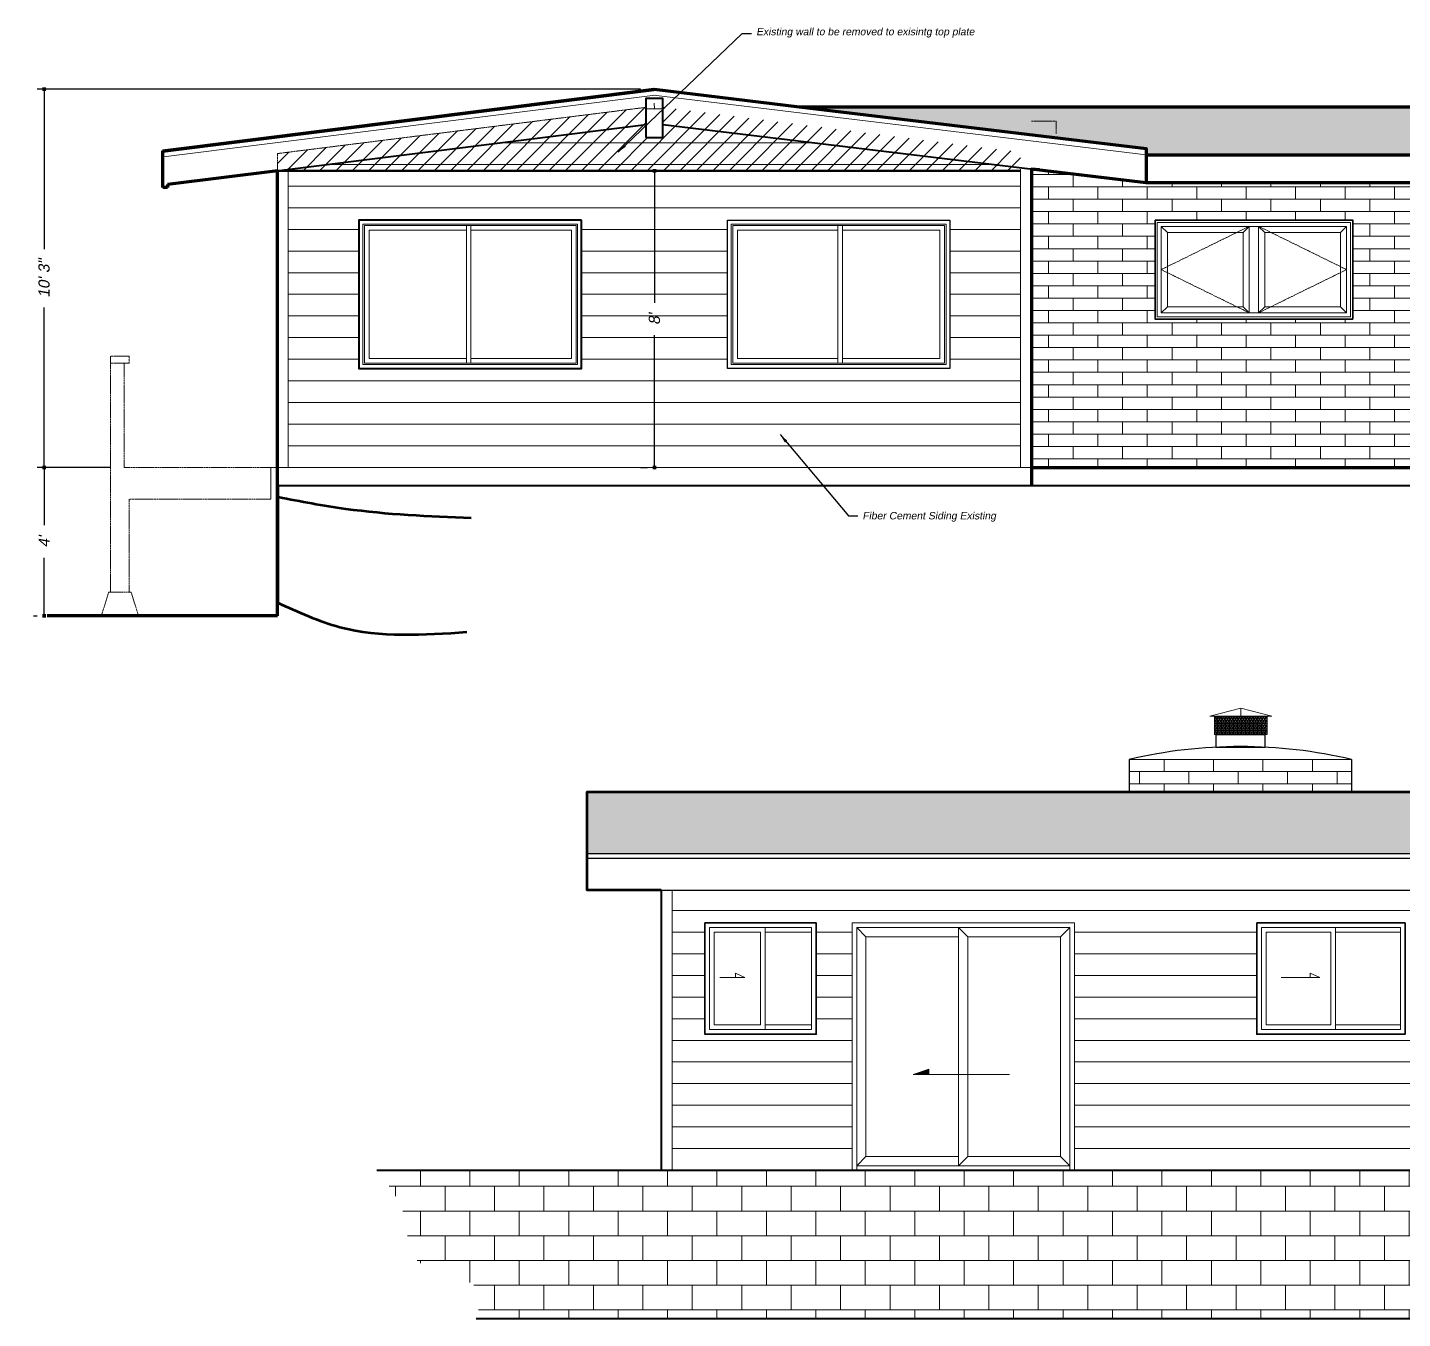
# Model space of a CAD drawing. Header units: inches. Extents: x -3905 to 10892, y 1064 to 9590.
# Drawn here: x 7412.3 to 7857.3, y 3285.8 to 3703.5 of the extents above; entities that cross this region are included whole.
import ezdxf

# ---------------------------------------------------------------- set-up
doc = ezdxf.new("R2010")
doc.units = ezdxf.units.IN
doc.header["$MEASUREMENT"] = 0
doc.header["$PDMODE"] = 3
doc.linetypes.add('HIDDEN', pattern=[0.375, 0.25, -0.125])
doc.linetypes.add('MYCENTER', pattern=[0.9375, 0.75, -0.0625, 0.0625, -0.0625])
doc.layers.add('ELEVATIONS', color=40, linetype='Continuous', lineweight=0)
doc.styles.add('DS-TXT1', font='arial.ttf', dxfattribs={"oblique": 10})
doc.styles.add('DSTEXT', font='arial.ttf', dxfattribs={"oblique": 12})
doc.styles.get("Standard").update_dxf_attribs({"font": 'arial.ttf', "oblique": 10})
doc.dimstyles.new('WeaselDims$0', dxfattribs={"dimtxt": 0.1, "dimasz": 0.0325, "dimexe": 0.0625, "dimexo": 0.125, "dimgap": 0.09, "dimtad": 0, "dimdec": 4, "dimzin": 0, "dimdsep": 46, "dimlunit": 4, "dimtxsty": 'Standard', "dimblk": 'BOXFILLED', "dimcen": 0.09, "dimadec": 0, "dimazin": 0, "dimtfac": 1, "dimtdec": 4, "dimtofl": 0, "dimtmove": 1, "dimatfit": 3, "dimfxl": 1, "dimfrac": 2, "dimtolj": 1, "dimtzin": 0, "dimarcsym": 0})
doc.dimstyles.new('WeaselDims$7', dxfattribs={"dimtxt": 0.0625, "dimasz": 0.046875, "dimexe": 0.125, "dimexo": 0.125, "dimgap": 0.0625, "dimtad": 0, "dimdec": 4, "dimrnd": 0.0625, "dimzin": 0, "dimdsep": 46, "dimlunit": 4, "dimtxsty": 'DSTEXT', "dimblk": 'ARCHTICK', "dimcen": 0, "dimadec": 0, "dimazin": 0, "dimtfac": 1, "dimtdec": 4, "dimtofl": 0, "dimtmove": 1, "dimatfit": 3, "dimfxl": 1, "dimfrac": 1, "dimtolj": 1, "dimtzin": 0, "dimarcsym": 0})

# ---------------------------------------------------------------- blocks, each defined once
blk = doc.blocks.new('_ArchTick')
at = {"color": 0, "linetype": 'ByBlock', "lineweight": 0, "const_width": 0.15}
blk.add_lwpolyline([(-0.5, -0.5), (0.5, 0.5)], dxfattribs=at)
blk = doc.blocks.new('_BoxFilled')
at = {"color": 0, "linetype": 'ByBlock', "lineweight": -2}
blk.add_line((-0.5, 0), (-1, 0), dxfattribs=at)
at = {"color": 0, "linetype": 'ByBlock'}
blk.add_solid([(-0.5, 0.5), (0.5, 0.5), (-0.5, -0.5), (0.5, -0.5)], dxfattribs=at)
blk = doc.blocks.new('*D261')
at = {"layer": 'Defpoints', "color": 0, "linetype": 'Continuous', "lineweight": 5, "transparency": 16777216}
for p in [(7417.67, 3561.21), (7443.62, 3561.21), (7418.72, 3513.21)]:
    blk.add_point(p, dxfattribs=at)
at = {"layer": 'ELEVATIONS', "color": 0, "linetype": 'Continuous', "lineweight": -2, "transparency": 16777216}
for p, q in [((7439.12, 3561.21), (7415.42, 3561.21)), ((7417.67, 3560.04), (7417.67, 3542.5)), ((7417.67, 3514.38), (7417.67, 3531.92)), ((7414.22, 3513.21), (7415.42, 3513.21))]:
    blk.add_line(p, q, dxfattribs=at)
at = {"layer": 'ELEVATIONS', "color": 0, "linetype": 'Continuous', "lineweight": -2, "transparency": 16777216, "xscale": 1.17, "yscale": 1.17, "zscale": 1.17}
for p, rotation in [((7417.67, 3561.21), 90), ((7417.67, 3513.21), 270)]:
    blk.add_blockref('_BoxFilled', p, dxfattribs=dict(at, rotation=rotation))
at = {"layer": 'ELEVATIONS', "color": 0, "linetype": 'Continuous', "lineweight": 18, "transparency": 16777216, "insert": (7417.67, 3537.21), "char_height": 3.6, "attachment_point": 5, "rotation": 90}
blk.add_mtext("\\A1;4'", dxfattribs=at)
blk = doc.blocks.new('*D262')
at = {"layer": 'Defpoints', "color": 0, "linetype": 'Continuous', "lineweight": 5, "transparency": 16777216}
for p in [(7417.67, 3683.59), (7615.14, 3683.59), (7443.62, 3561.21)]:
    blk.add_point(p, dxfattribs=at)
at = {"layer": 'ELEVATIONS', "color": 0, "linetype": 'Continuous', "lineweight": -2, "transparency": 16777216}
for p, q in [((7610.64, 3683.59), (7415.42, 3683.59)), ((7417.67, 3682.42), (7417.67, 3631.84)), ((7417.67, 3562.38), (7417.67, 3612.97)), ((7439.12, 3561.21), (7415.42, 3561.21))]:
    blk.add_line(p, q, dxfattribs=at)
at = {"layer": 'ELEVATIONS', "color": 0, "linetype": 'Continuous', "lineweight": -2, "transparency": 16777216, "xscale": 1.17, "yscale": 1.17, "zscale": 1.17}
for p, rotation in [((7417.67, 3683.59), 90), ((7417.67, 3561.21), 270)]:
    blk.add_blockref('_BoxFilled', p, dxfattribs=dict(at, rotation=rotation))
at = {"layer": 'ELEVATIONS', "color": 0, "linetype": 'Continuous', "lineweight": 18, "transparency": 16777216, "insert": (7417.67, 3622.4), "char_height": 3.6, "attachment_point": 5, "rotation": 90}
blk.add_mtext('\\A1;10\' 3"', dxfattribs=at)
blk = doc.blocks.new('*D425')
at = {"layer": 'Defpoints', "color": 0, "linetype": 'Continuous', "lineweight": 5, "transparency": 16777216}
for p in [(7613.46, 3657.21), (7615.21, 3657.21), (7615.21, 3561.21)]:
    blk.add_point(p, dxfattribs=at)
at = {"layer": 'ELEVATIONS', "color": 0, "linetype": 'Continuous', "lineweight": -2, "transparency": 16777216}
for p, q in [((7615.21, 3656.04), (7615.21, 3614.43)), ((7617.96, 3657.21), (7617.46, 3657.21)), ((7615.21, 3562.38), (7615.21, 3603.99)), ((7610.71, 3561.21), (7612.96, 3561.21))]:
    blk.add_line(p, q, dxfattribs=at)
at = {"layer": 'ELEVATIONS', "color": 0, "linetype": 'Continuous', "lineweight": -2, "transparency": 16777216, "xscale": 1.17, "yscale": 1.17, "zscale": 1.17}
for p, rotation in [((7615.21, 3657.21), 90), ((7615.21, 3561.21), 270)]:
    blk.add_blockref('_BoxFilled', p, dxfattribs=dict(at, rotation=rotation))
at = {"layer": 'ELEVATIONS', "color": 0, "linetype": 'Continuous', "lineweight": 18, "transparency": 16777216, "insert": (7615.21, 3609.21), "char_height": 3.6, "attachment_point": 5, "rotation": 90}
blk.add_mtext("\\A1;8'", dxfattribs=at)

msp = doc.modelspace()

# ---------------------------------------------------------------- hatches: boundary and pattern name
at = {"layer": 'ELEVATIONS', "linetype": 'Continuous', "lineweight": 0}
h = msp.add_hatch(dxfattribs=at)
h.set_pattern_fill('ANSI31', color=256, scale=30)
h.set_pattern_definition([(45, (6694.7188, 3523.9735), (-2.65165, 2.65165), [])])
h.paths.add_polyline_path([(7617.95728, 3672.1716), (7617.95728, 3667.96096), (7612.45728, 3667.96096), (7612.45728, 3672.15307), (7493.20728, 3657.21096), (7733.70728, 3657.21096), (7733.70728, 3658.17812)])
h.paths.add_polyline_path([(7618.09092, 3677.69549), (7617.95728, 3677.71165), (7617.95728, 3672.1716), (7733.70728, 3658.17812), (7733.70728, 3663.19666)])
h.paths.add_polyline_path([(7612.45728, 3677.71225), (7493.20728, 3662.75775), (7493.20728, 3657.21096), (7612.45728, 3672.15307)])
at = {"layer": 'ELEVATIONS', "lineweight": 0}
h = msp.add_hatch(dxfattribs=at)
h.set_pattern_fill('ASPHALTS', color=256, scale=8, pattern_type=2)
h.set_pattern_definition([(0, (6694.719, 3523.9735), (4, 4.8), [8, -8]), (0, (6702.719, 3524.3735), (4, 4.8), [8, -8]), (90, (6698.7188, 3528.7735), (-4, -4.8), [5.2, -4.4, 4.8, -4.8])])
h.paths.add_polyline_path([(7662.03327, 3677.92317), (7774.33993, 3664.34596), (7774.33993, 3662.3314), (8120.01082, 3662.3314), (8225.31684, 3677.92317), (8089.20728, 3677.92317), (8089.20728, 3667.4754), (8017.20728, 3667.4754), (8017.20728, 3677.92317)])
h = msp.add_hatch(dxfattribs=at)
h.set_pattern_fill('AR-B416', color=256, pattern_type=2)
h.set_pattern_definition([(0, (6694.7188, 3523.9735), (0, 4), []), (90, (6694.719, 3523.9735), (-8, 4), [4, -4])])
h.paths.add_polyline_path([(7937.20728, 3641.21096), (7973.20728, 3641.21096), (7973.20728, 3561.21096), (8017.20728, 3561.21096), (8017.20728, 3653.26587), (7774.33993, 3653.26587), (7737.20728, 3657.75499), (7737.20728, 3561.21096), (7937.20728, 3561.21096)])
h.paths.add_polyline_path([(7841.20728, 3609.21096), (7777.20728, 3609.21096), (7777.20728, 3641.21096), (7841.20728, 3641.21096)], flags=16)
h.paths.add_polyline_path([(7840.45728, 3609.96096), (7777.95728, 3609.96096), (7777.95728, 3640.46096), (7840.45728, 3640.46096)], flags=0)
h.paths.add_polyline_path([(7839.20728, 3611.21096), (7810.70728, 3611.21096), (7779.20728, 3611.21096), (7779.20728, 3639.21096), (7807.70728, 3639.21096), (7839.20728, 3639.21096)], flags=0)
h.paths.add_polyline_path([(7837.20728, 3613.21096), (7814.77871, 3613.21096), (7810.70728, 3611.21096), (7812.70728, 3613.21096), (7812.70728, 3637.21096), (7810.70728, 3639.21096), (7814.77871, 3637.21096), (7837.20728, 3637.21096), (7837.20728, 3626.19342), (7839.20728, 3625.21096), (7837.20728, 3624.22851)], flags=0)
h.paths.add_polyline_path([(7826.35612, 3625.12772), (7823.18363, 3619.6328), (7816.83865, 3619.6328), (7813.66615, 3625.12772), (7816.83865, 3630.62263), (7823.18363, 3630.62263)], flags=0)
h.paths.add_polyline_path([(7807.70728, 3611.21096), (7803.63585, 3613.21096), (7781.20728, 3613.21096), (7781.20728, 3624.22851), (7779.20728, 3625.21096), (7781.20728, 3626.19342), (7781.20728, 3637.21096), (7803.63585, 3637.21096), (7807.70728, 3639.21096), (7805.70728, 3637.21096), (7805.70728, 3613.21096)], flags=0)
h.paths.add_polyline_path([(7790.04189, 3614.16862), (7790.04189, 3628.93636), (7780.80288, 3630.56544), (7780.80288, 3615.79771)], flags=8)
h.paths.add_polyline_path([(7816.56584, 3621.56157), (7824.61455, 3621.56157), (7824.61455, 3629.34666), (7816.56584, 3629.34666)], flags=8)
h = msp.add_hatch(dxfattribs=at)
h.set_pattern_fill('NET3', color=256, scale=6)
h.set_pattern_definition([(0, (3713.0036, 3296.8), (0, 0.75), []), (60, (3713.0036, 3296.8), (-0.64951905, 0.375), []), (120, (3713.0036, 3296.8), (-0.64951905, -0.375), [])])
h.paths.add_polyline_path([(7813.54637, 3480.72892), (7796.43711, 3480.72892), (7796.43711, 3474.72892), (7800.46894, 3474.72892), (7810.99174, 3474.72892), (7813.54637, 3474.72892)])
h = msp.add_hatch(dxfattribs=at)
h.set_pattern_fill('AR-B416', color=256, pattern_type=2)
h.set_pattern_definition([(0, (5748.134, 3582.7855), (0, 4), []), (90, (5748.134, 3582.7855), (-8, 4), [4, -4])])
h.paths.add_polyline_path([(7840.8402, 3466.67858), (7768.8402, 3466.67858), (7768.8402, 3456.52936), (7840.8402, 3456.52936)])
h = msp.add_hatch(dxfattribs=at)
h.set_pattern_fill('ASPHALTS', color=256, scale=8, pattern_type=2)
h.set_pattern_definition([(0, (4771.44, 3296.5797), (4, 4.8), [8, -8]), (0, (4779.44, 3296.9797), (4, 4.8), [8, -8]), (90, (4775.4402, 3301.3797), (-4, -4.8), [5.2, -4.4, 4.8, -4.8])])
h.paths.add_polyline_path([(8210.9003, 3456.19822), (7593.4003, 3456.19822), (7593.4003, 3436.25041), (8210.9003, 3436.25041)])
h = msp.add_hatch(color=256, dxfattribs=at)
h.dxf.hatch_style = 1
h.paths.add_polyline_path([(7704.02078, 3366.44447), (7698.95378, 3364.7826), (7704.02078, 3364.7826)])
h = msp.add_hatch(dxfattribs=at)
h.set_pattern_fill('AR-B816', color=256)
h.set_pattern_definition([(0, (4771.44, 3296.58), (0, 8), []), (90, (4771.44, 3296.58), (-8, 8), [8, -8])])
edge = h.paths.add_edge_path()
edge.add_spline(control_points=[(7525.34089, 3333.81715), (7529.14859, 3329.10474), (7535.87478, 3320.78042), (7534.51176, 3299.186), (7561.79274, 3300.37479), (7558.36085, 3288.81385), (7557.47128, 3285.81715)], knot_values=[0, 0, 0, 0, 17.874884805, 31.575449016, 55.122148444, 63.361337428, 63.361337428, 63.361337428, 63.361337428], degree=3, periodic=0)
edge.add_line((7557.47128, 3285.81715), (8186.9003, 3285.81715))
edge.add_line((8186.9003, 3285.81715), (8186.9003, 3333.81715))
edge.add_line((8186.9003, 3333.81715), (7525.34089, 3333.81715))

# ---------------------------------------------------------------- linework, layer by layer
for p, q in [((7615.14216, 3683.59203), (7456.07463, 3663.64422)), ((7615.14328, 3683.08825), (7456.07463, 3663.1403)), ((7615.39102, 3681.60757), (7456.32349, 3661.65976)), ((7774.33993, 3662.3314), (7614.90212, 3681.60649)), ((7615.14216, 3683.59203), (7737.20728, 3668.83508)), ((7615.15223, 3679.05804), (7615.20728, 3677.21096)), ((7612.47962, 3672.17198), (7457.57463, 3652.74617)), ((7612.45728, 3672.58596), (7612.45728, 3667.96096)), ((7617.95728, 3672.1716), (7737.20728, 3657.75499)), ((7617.95728, 3667.96096), (7617.95728, 3672.1716)), ((7612.45728, 3667.96096), (7617.95728, 3667.96096)), ((7456.07463, 3663.07841), (7456.07463, 3663.64422)), ((7667.26194, 3666.21096), (7564.9454, 3666.21096)), ((7725.16387, 3659.21096), (7509.1261, 3659.21096)), ((7496.70728, 3657.21096), (7496.70728, 3561.21096)), ((7733.70728, 3657.75499), (7733.70728, 3561.21096)), ((7733.70728, 3652.21096), (7496.70728, 3652.21096)), ((7733.70728, 3645.21096), (7496.70728, 3645.21096)), ((7519.58228, 3638.21096), (7496.70728, 3638.21096)), ((7638.83228, 3638.21096), (7591.58228, 3638.21096)), ((7733.70728, 3638.21096), (7710.83228, 3638.21096)), ((7781.20728, 3637.21096), (7779.20728, 3639.21096)), ((7805.70728, 3637.21096), (7807.70728, 3639.21096)), ((7812.70728, 3637.21096), (7810.70728, 3639.21096)), ((7837.20728, 3637.21096), (7839.20728, 3639.21096)), ((7519.58228, 3631.21096), (7496.70728, 3631.21096)), ((7638.83228, 3631.21096), (7591.58228, 3631.21096)), ((7733.70728, 3631.21096), (7710.83228, 3631.21096)), ((7519.58228, 3624.21096), (7496.70728, 3624.21096)), ((7638.83228, 3624.21096), (7591.58228, 3624.21096)), ((7733.70728, 3624.21096), (7710.83228, 3624.21096)), ((7519.58228, 3617.21096), (7496.70728, 3617.21096)), ((7638.83228, 3617.21096), (7591.58228, 3617.21096)), ((7733.70728, 3617.21096), (7710.83228, 3617.21096)), ((7519.58228, 3610.21096), (7496.70728, 3610.21096)), ((7638.83228, 3610.21096), (7591.58228, 3610.21096)), ((7733.70728, 3610.21096), (7710.83228, 3610.21096)), ((7781.20728, 3613.21096), (7779.20728, 3611.21096)), ((7805.70728, 3613.21096), (7807.70728, 3611.21096)), ((7812.70728, 3613.21096), (7810.70728, 3611.21096)), ((7837.20728, 3613.21096), (7839.20728, 3611.21096)), ((7519.58228, 3603.21096), (7496.70728, 3603.21096)), ((7638.83228, 3603.21096), (7591.58228, 3603.21096)), ((7733.70728, 3603.21096), (7710.83228, 3603.21096)), ((7519.58228, 3596.21096), (7496.70728, 3596.21096)), ((7638.83228, 3596.21096), (7591.58228, 3596.21096)), ((7733.70728, 3596.21096), (7710.83228, 3596.21096)), ((7733.70728, 3589.21096), (7496.70728, 3589.21096)), ((7733.70728, 3582.21096), (7496.70728, 3582.21096)), ((7733.70728, 3575.21096), (7496.70728, 3575.21096)), ((7733.70728, 3568.21096), (7496.70728, 3568.21096)), ((7737.20728, 3561.21096), (7493.20728, 3561.21096)), ((7737.20728, 3561.21096), (8305.20728, 3561.21096)), ((7796.43711, 3480.72892), (7796.43711, 3474.72892)), ((7813.54637, 3480.72892), (7813.54637, 3474.72892)), ((7796.43711, 3474.72892), (7800.46894, 3474.72892)), ((7813.54637, 3474.72892), (7809.51453, 3474.72892)), ((7840.8402, 3466.67858), (7768.8402, 3466.67858)), ((7593.4003, 3456.19822), (8210.9003, 3456.19822)), ((7593.4003, 3456.19822), (7593.4003, 3424.4346)), ((7620.9003, 3424.4346), (7620.9003, 3333.81715)), ((7620.9003, 3417.81715), (8183.4003, 3417.81715)), ((7620.9003, 3410.81715), (7631.56215, 3410.81715)), ((7651.06215, 3410.81715), (7666.06215, 3410.81715)), ((7667.56215, 3410.81715), (7679.1665, 3410.81715)), ((7683.6665, 3409.31715), (7680.6665, 3412.31715)), ((7716.6584, 3409.31715), (7713.6584, 3412.31715)), ((7746.6503, 3409.31715), (7749.6503, 3412.31715)), ((7751.1503, 3410.81715), (7810.1503, 3410.81715)), ((7835.6503, 3410.81715), (7856.6503, 3410.81715)), ((7620.9003, 3403.81715), (7631.56215, 3403.81715)), ((7667.56215, 3403.81715), (7679.1665, 3403.81715)), ((7751.1503, 3403.81715), (7810.1503, 3403.81715)), ((7620.9003, 3396.81715), (7631.56215, 3396.81715)), ((7636.39788, 3396.13994), (7644.51224, 3396.13994)), ((7644.51224, 3396.13994), (7641.38548, 3397.52825)), ((7641.38548, 3397.52825), (7641.38548, 3396.13994)), ((7667.56215, 3396.81715), (7679.1665, 3396.81715)), ((7751.1503, 3396.81715), (7810.1503, 3396.81715)), ((7818.00647, 3396.13994), (7830.60039, 3396.13994)), ((7827.47363, 3397.52825), (7827.47363, 3396.13994)), ((7830.60039, 3396.13994), (7827.47363, 3397.52825)), ((7620.9003, 3389.81715), (7631.56215, 3389.81715)), ((7667.56215, 3389.81715), (7679.1665, 3389.81715)), ((7751.1503, 3389.81715), (7810.1503, 3389.81715)), ((7620.9003, 3382.81715), (7631.56215, 3382.81715)), ((7667.56215, 3382.81715), (7679.1665, 3382.81715)), ((7751.1503, 3382.81715), (7810.1503, 3382.81715)), ((7651.06215, 3380.81715), (7666.06215, 3380.81715)), ((7835.6503, 3380.81715), (7856.6503, 3380.81715)), ((7620.9003, 3375.81715), (7679.1665, 3375.81715)), ((7751.1503, 3375.81715), (7910.4003, 3375.81715)), ((7620.9003, 3368.81715), (7679.1665, 3368.81715)), ((7751.1503, 3368.81715), (7910.4003, 3368.81715)), ((7698.95378, 3364.7826), (7704.02078, 3366.44447)), ((7730.06832, 3364.7826), (7698.95378, 3364.7826)), ((7704.02078, 3366.44447), (7704.02078, 3364.7826)), ((7620.9003, 3361.81715), (7679.1665, 3361.81715)), ((7751.1503, 3361.81715), (7910.4003, 3361.81715)), ((7620.9003, 3354.81715), (7679.1665, 3354.81715)), ((7751.1503, 3354.81715), (7910.4003, 3354.81715)), ((7620.9003, 3347.81715), (7679.1665, 3347.81715)), ((7751.1503, 3347.81715), (7910.4003, 3347.81715)), ((7620.9003, 3340.81715), (7679.1665, 3340.81715)), ((7683.6665, 3338.19531), (7680.6665, 3335.19531)), ((7716.6584, 3338.19531), (7713.6584, 3335.19531)), ((7746.6503, 3338.19531), (7749.6503, 3335.19531)), ((7751.1503, 3340.81715), (7910.4003, 3340.81715)), ((7680.6665, 3335.19531), (7713.6584, 3335.19531))]:
    msp.add_line(p, q, dxfattribs=at)
at = {"layer": 'ELEVATIONS', "lineweight": 40}
for p, q in [((7615.14216, 3683.59203), (7456.07463, 3663.64422)), ((7774.33993, 3664.34596), (7615.14216, 3683.59203)), ((8017.20728, 3677.92317), (7662.03327, 3677.92317)), ((7457.57463, 3652.74617), (7612.47962, 3672.17198)), ((7617.95728, 3672.1716), (7774.33993, 3653.26587)), ((7456.07463, 3663.64422), (7456.07463, 3651.82841)), ((7774.33993, 3664.34596), (7774.33993, 3653.26587)), ((8120.01082, 3662.3314), (7774.33993, 3662.3314)), ((7493.20728, 3657.21096), (7493.20728, 3555.21096)), ((7737.20728, 3657.75499), (7737.20728, 3555.21096)), ((7456.07463, 3651.82841), (7457.57463, 3651.82841)), ((7457.57463, 3651.82841), (7457.57463, 3652.74617)), ((8102.88141, 3653.26587), (7774.33993, 3653.26587)), ((8337.51871, 3555.21096), (7493.20728, 3555.21096)), ((7617.4003, 3424.4346), (7617.4003, 3333.81715)), ((7525.34089, 3333.81715), (8186.9003, 3333.81715)), ((7557.47128, 3285.81715), (8311.77338, 3285.81715))]:
    msp.add_line(p, q, dxfattribs=at)
at = {"layer": 'ELEVATIONS', "lineweight": 70}
for p, q in [((7456.07463, 3663.64422), (7615.14216, 3683.59203)), ((7615.14216, 3683.59203), (7662.03327, 3677.92317)), ((7662.03327, 3677.92317), (8017.20728, 3677.92317)), ((7456.07463, 3651.82841), (7456.07463, 3663.64422)), ((7493.20728, 3657.21096), (7457.57463, 3652.74617)), ((7493.20728, 3513.21096), (7493.20728, 3657.21096)), ((7457.57463, 3651.82841), (7456.07463, 3651.82841)), ((7457.57463, 3652.74617), (7457.57463, 3651.82841)), ((7493.20728, 3555.21096), (7493.20728, 3517.46753)), ((7493.20728, 3513.21096), (7418.71876, 3513.21096))]:
    msp.add_line(p, q, dxfattribs=at)
at = {"layer": 'ELEVATIONS', "linetype": 'HIDDEN', "lineweight": 0}
for p, q in [((7745.20728, 3673.21096), (7737.20728, 3673.21096)), ((7745.20728, 3669.21096), (7745.20728, 3673.21096)), ((7445.20728, 3594.89338), (7439.20728, 3594.89338)), ((7445.20728, 3550.90541), (7445.20728, 3520.84994)), ((7491.00485, 3550.90541), (7445.20728, 3550.90541)), ((7445.83113, 3520.84994), (7438.58343, 3520.84994))]:
    msp.add_line(p, q, dxfattribs=at)
at = {"layer": 'ELEVATIONS', "linetype": 'Continuous', "lineweight": 50}
msp.add_line((7733.70728, 3657.21096), (7493.20728, 3657.21096), dxfattribs=at)
at = {"layer": 'ELEVATIONS', "linetype": 'MYCENTER', "lineweight": 0}
for p, q in [((7807.70728, 3639.21096), (7779.20728, 3625.21096)), ((7810.70728, 3639.21096), (7839.20728, 3625.21096)), ((7779.20728, 3625.21096), (7807.70728, 3611.21096)), ((7839.20728, 3625.21096), (7810.70728, 3611.21096))]:
    msp.add_line(p, q, dxfattribs=at)
at = {"layer": 'ELEVATIONS', "linetype": 'Continuous', "lineweight": 5}
msp.add_line((7491.00485, 3550.90541), (7491.00485, 3561.21096), dxfattribs=at)
at = {"layer": 'ELEVATIONS', "lineweight": 20}
for p, q in [((7794.9599, 3480.72892), (7804.99174, 3483.34318)), ((7815.02358, 3480.72892), (7794.9599, 3480.72892)), ((7804.99174, 3480.72892), (7804.99174, 3483.34318)), ((7804.99174, 3483.34318), (7804.99174, 3483.34318)), ((7804.99174, 3483.34318), (7815.02358, 3480.72892))]:
    msp.add_line(p, q, dxfattribs=at)
at = {"layer": 'ELEVATIONS', "lineweight": 30}
for p, q in [((7768.8402, 3466.67858), (7768.8402, 3456.52936)), ((7840.8402, 3466.67858), (7840.8402, 3456.52936)), ((7593.4003, 3424.4346), (8210.9003, 3424.4346))]:
    msp.add_line(p, q, dxfattribs=at)
at = {"layer": 'ELEVATIONS', "lineweight": 25}
for p, q in [((7593.4003, 3436.25041), (8210.9003, 3436.25041)), ((7593.4003, 3434.75041), (8210.9003, 3434.75041))]:
    msp.add_line(p, q, dxfattribs=at)
at = {"layer": 'ELEVATIONS', "linetype": 'HIDDEN', "lineweight": 0}
for points in [[(7617.97047, 3672.17001), (7774.33993, 3653.26587), (7774.33993, 3664.34596), (7615.14216, 3683.59203), (7456.07463, 3663.64422), (7456.07463, 3651.82841), (7457.57463, 3651.82841), (7457.57463, 3652.74617), (7612.45728, 3672.15307)], [(7612.45728, 3677.71225), (7493.20728, 3662.75775), (7493.20728, 3657.21096)], [(7618.63058, 3677.63025), (7617.95728, 3677.71165)], [(7445.20728, 3594.89338), (7445.20728, 3597.21096), (7439.20728, 3597.21096), (7439.20728, 3520.84994)], [(7493.20728, 3561.21096), (7443.62212, 3561.21096), (7443.62212, 3594.89338)], [(7442.20728, 3513.21096), (7436.20728, 3513.21096), (7438.58343, 3520.84994)], [(7442.20728, 3513.21096), (7448.20728, 3513.21096), (7445.83113, 3520.84994)]]:
    msp.add_lwpolyline(points, dxfattribs=at)
at = {"layer": 'ELEVATIONS', "lineweight": 40}
for points in [[(7612.45728, 3667.96096), (7617.95728, 3667.96096), (7617.95728, 3680.57978), (7612.45728, 3680.57978)], [(7591.58228, 3641.21096), (7519.58228, 3641.21096), (7519.58228, 3593.21096), (7591.58228, 3593.21096)]]:
    msp.add_lwpolyline(points, close=True, dxfattribs=at)
at = {"layer": 'ELEVATIONS', "linetype": 'HIDDEN', "lineweight": 0}
msp.add_lwpolyline([(7612.45728, 3680.57978), (7617.95728, 3680.57978), (7617.95728, 3667.96096), (7612.45728, 3667.96096)], close=True, dxfattribs=at)
at = {"layer": 'ELEVATIONS', "lineweight": 0}
for points in [[(7617.95728, 3667.96096), (7612.45728, 3667.96096), (7612.45728, 3677.21096), (7617.95728, 3677.21096)], [(7777.95728, 3640.46096), (7840.45728, 3640.46096), (7840.45728, 3609.96096), (7777.95728, 3609.96096)], [(7590.33228, 3639.96096), (7520.83228, 3639.96096), (7520.83228, 3594.46096), (7590.33228, 3594.46096)], [(7555.83228, 3639.46096), (7521.33228, 3639.46096), (7521.33228, 3594.96096), (7555.83228, 3594.96096)], [(7554.33228, 3637.96096), (7522.83228, 3637.96096), (7522.83228, 3596.46096), (7554.33228, 3596.46096)], [(7554.33228, 3639.46096), (7589.83228, 3639.46096), (7589.83228, 3594.96096), (7554.33228, 3594.96096)], [(7555.83228, 3637.96096), (7588.33228, 3637.96096), (7588.33228, 3596.46096), (7555.83228, 3596.46096)], [(7640.08228, 3639.96096), (7709.58228, 3639.96096), (7709.58228, 3594.46096), (7640.08228, 3594.46096)], [(7676.08228, 3639.46096), (7640.58228, 3639.46096), (7640.58228, 3594.96096), (7676.08228, 3594.96096)], [(7674.58228, 3637.96096), (7642.08228, 3637.96096), (7642.08228, 3596.46096), (7674.58228, 3596.46096)], [(7674.58228, 3639.46096), (7709.08228, 3639.46096), (7709.08228, 3594.96096), (7674.58228, 3594.96096)], [(7676.08228, 3637.96096), (7707.58228, 3637.96096), (7707.58228, 3596.46096), (7676.08228, 3596.46096)], [(7779.20728, 3639.21096), (7839.20728, 3639.21096), (7839.20728, 3611.21096), (7779.20728, 3611.21096)], [(7779.20728, 3639.21096), (7807.70728, 3639.21096), (7807.70728, 3611.21096), (7779.20728, 3611.21096)], [(7781.20728, 3637.21096), (7805.70728, 3637.21096), (7805.70728, 3613.21096), (7781.20728, 3613.21096)], [(7839.20728, 3639.21096), (7810.70728, 3639.21096), (7810.70728, 3611.21096), (7839.20728, 3611.21096)], [(7837.20728, 3637.21096), (7812.70728, 3637.21096), (7812.70728, 3613.21096), (7837.20728, 3613.21096)], [(7679.1665, 3413.81715), (7751.1503, 3413.81715), (7751.1503, 3333.81715), (7679.1665, 3333.81715)], [(7633.06215, 3412.31715), (7651.06215, 3412.31715), (7651.06215, 3379.31715), (7633.06215, 3379.31715)], [(7633.06215, 3412.31715), (7651.06215, 3412.31715), (7651.06215, 3379.31715), (7633.06215, 3379.31715)], [(7633.06215, 3412.31715), (7666.06215, 3412.31715), (7666.06215, 3379.31715), (7633.06215, 3379.31715)], [(7634.56215, 3410.81715), (7649.56215, 3410.81715), (7649.56215, 3380.81715), (7634.56215, 3380.81715)], [(7680.6665, 3412.31715), (7749.6503, 3412.31715), (7749.6503, 3333.81715), (7680.6665, 3333.81715)], [(7683.6665, 3409.31715), (7713.6584, 3409.31715), (7713.6584, 3338.19531), (7683.6665, 3338.19531)], [(7749.6503, 3412.31715), (7713.6584, 3412.31715), (7713.6584, 3335.19531), (7749.6503, 3335.19531)], [(7746.6503, 3409.31715), (7716.6584, 3409.31715), (7716.6584, 3338.19531), (7746.6503, 3338.19531)], [(7811.6503, 3412.31715), (7835.6503, 3412.31715), (7835.6503, 3379.31715), (7811.6503, 3379.31715)], [(7811.6503, 3412.31715), (7856.6503, 3412.31715), (7856.6503, 3379.31715), (7811.6503, 3379.31715)], [(7811.6503, 3412.31715), (7835.6503, 3412.31715), (7835.6503, 3379.31715), (7811.6503, 3379.31715)], [(7813.1503, 3410.81715), (7834.1503, 3410.81715), (7834.1503, 3380.81715), (7813.1503, 3380.81715)]]:
    msp.add_lwpolyline(points, close=True, dxfattribs=at)
at = {"layer": 'ELEVATIONS', "lineweight": 70}
for points in [[(7662.03327, 3677.92317), (7774.33993, 3664.34596), (7774.33993, 3653.26587), (7737.20728, 3657.75499), (7737.20728, 3555.21096)], [(7774.33993, 3662.3314), (8120.01082, 3662.3314), (8225.31684, 3677.92317)], [(7739.80968, 3657.44037), (7737.20728, 3657.75499), (7737.20728, 3657.39297)], [(7737.20728, 3657.21096), (7737.20728, 3561.21096), (7937.20728, 3561.21096), (7937.20728, 3641.21096), (7973.20728, 3641.21096), (7973.20728, 3561.21096), (8017.20728, 3561.21096), (8017.20728, 3653.26587), (7774.33993, 3653.26587), (7741.70728, 3657.21096)]]:
    msp.add_lwpolyline(points, dxfattribs=at)
at = {"layer": 'ELEVATIONS', "lineweight": 30}
for points in [[(7638.83228, 3641.21096), (7710.83228, 3641.21096), (7710.83228, 3593.21096), (7638.83228, 3593.21096)], [(7796.8402, 3470.67858), (7812.8402, 3470.67858), (7812.8402, 3474.67858), (7796.8402, 3474.67858)]]:
    msp.add_lwpolyline(points, close=True, dxfattribs=at)
at = {"layer": 'ELEVATIONS', "lineweight": 35}
for points in [[(7777.20728, 3641.21096), (7841.20728, 3641.21096), (7841.20728, 3609.21096), (7777.20728, 3609.21096)], [(7631.56215, 3413.81715), (7667.56215, 3413.81715), (7667.56215, 3377.81715), (7631.56215, 3377.81715)], [(7810.1503, 3413.81715), (7858.1503, 3413.81715), (7858.1503, 3377.81715), (7810.1503, 3377.81715)]]:
    msp.add_lwpolyline(points, close=True, dxfattribs=at)
at = {"layer": 'ELEVATIONS', "lineweight": 53}
msp.add_lwpolyline([(7617.4003, 3424.4346), (7593.4003, 3424.4346), (7593.4003, 3456.19822), (8210.9003, 3456.19822), (8210.9003, 3424.4346), (8186.9003, 3424.4346)], dxfattribs=at)
at = {"layer": 'ELEVATIONS', "lineweight": 30}
msp.add_arc((7804.8402, 3314.67858), 156.20499, 76.6754687, 103.3245313, dxfattribs=at)
at = {"layer": 'ELEVATIONS', "lineweight": 53}
for points in [[(7493.44295, 3551.64237), (7515.19665, 3547.85211), (7555.91002, 3544.85981)], [(7493.20728, 3517.46753), (7513.40047, 3509.55056), (7554.51299, 3507.95465)]]:
    msp.add_spline(points, degree=3, dxfattribs=at)

# ---------------------------------------------------------------- texts
at = {"layer": 'ELEVATIONS', "linetype": 'Continuous', "lineweight": 0, "char_height": 2.4, "attachment_point": 1, "style": 'DS-TXT1'}
for s, insert in [('Existing wall to be removed to exisintg top plate', (7648.14525, 3703.41914)), ('Fiber Cement Siding Existing', (7682.52615, 3546.77774))]:
    msp.add_mtext(s, dxfattribs=dict(at, insert=insert))

# ---------------------------------------------------------------- dimensions: what is measured, and where the dimension line sits
at = {"layer": 'ELEVATIONS', "linetype": 'Continuous', "lineweight": 18}
dim = msp.add_linear_dim(base=(7417.67, 3683.59203), p1=(7443.62212, 3561.21096), p2=(7615.14216, 3683.59203), angle=90, text='10\' 3"', dimstyle='WeaselDims$0', override={"dimscale": 36}, dxfattribs=at)
dim.commit()
dim.dimension.update_dxf_attribs({"geometry": '*D262', "text_midpoint": (7417.67, 3622.4015)})
for base, p1, p2, picture, middle in [((7615.20728, 3657.21096), (7615.20728, 3561.21096), (7613.45728, 3657.21096), '*D425', (7615.20728, 3609.21096)), ((7417.67, 3561.21096), (7418.71876, 3513.21096), (7443.62212, 3561.21096), '*D261', (7417.67, 3537.21096))]:
    dim = msp.add_linear_dim(base=base, p1=p1, p2=p2, angle=90, dimstyle='WeaselDims$0', override={"dimscale": 36}, dxfattribs=at)
    dim.commit()
    dim.dimension.update_dxf_attribs({"geometry": picture, "text_midpoint": middle})

# ---------------------------------------------------------------- leaders
at = {"layer": 'ELEVATIONS', "linetype": 'Continuous', "lineweight": 0, "annotation_type": 0, "has_hookline": 1, "hookline_direction": 0}
for points, text_width in [([(7603.44796, 3663.24148), (7643.64525, 3701.64716), (7646.64525, 3701.64716)], 70.65183), ([(7655.8695, 3571.84923), (7678.02615, 3545.57774), (7681.02615, 3545.57774)], 43.16383)]:
    msp.add_leader(points, dimstyle='WeaselDims$7', override={"dimscale": 24, "dimtxt": 0.1, "dimasz": 0.125, "dimgap": 0.0625, "dimtad": 0, "dimtmove": 1, "dimatfit": 0}, dxfattribs=dict(at, text_width=text_width))

doc.saveas('drawing.dxf')
